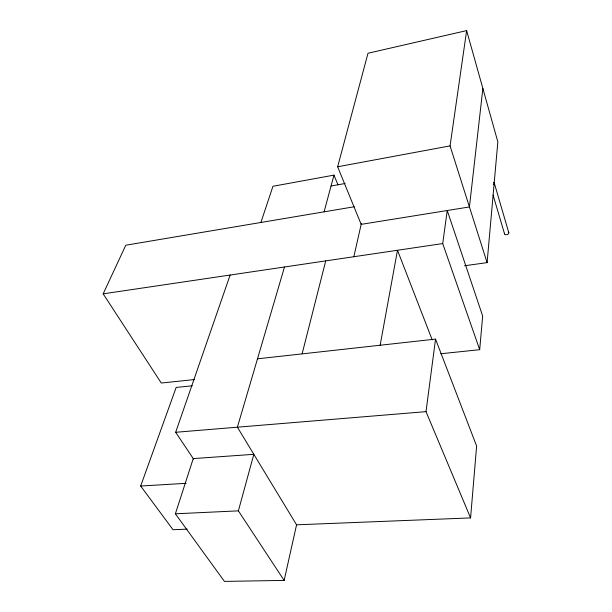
<?xml version="1.0" encoding="UTF-8"?>
<svg xmlns="http://www.w3.org/2000/svg" width="612" height="612" viewBox="0 0 612 612"><rect width="100%" height="100%" fill="white"/><g stroke="black" fill="none" stroke-linecap="round" stroke-linejoin="round"><path stroke-width="0.92" d="M284.496 266.993L237.387 427.199L296.56 524.813L470.582 517.913L476.618 446.049L435.537 339.102L257.491 358.823M464.523 265.753L487.098 262.64L497.847 141.892L466.642 30.6L368.003 53.252L337.648 166.785L361.164 224.352L469.435 206.948L482.868 88.48M479.686 349.682L482.669 316.052L447.242 210.513L442.713 243.568L479.686 349.682L440.747 353.759M470.582 517.913L426.013 411.647L435.537 339.102M487.098 262.64L450.065 145.886L466.642 30.6M380.151 345.237L397.486 250.262L432.202 339.882M284.144 580.413L238.382 510.859L253.827 454.326L193.247 458.587L175.376 513.797L224.436 581.4L284.144 580.413L296.56 524.813M353.843 256.726L361.386 223.372M302.114 353.881L325.722 260.888M324.1 211.828L333.968 175.124L272.952 186.278L260.896 222.47M193.629 459.145L175.667 432.286L230.135 275.04M187.165 529.158L173.012 529.717L140.668 486.035L176.157 387.442L192.26 385.797M194.562 379.547L161.285 383.036L103.168 293.837L125.789 245.221L354.287 206.749M337.648 166.785L450.065 145.886M331.038 186.017L345.137 183.501M103.168 293.837L442.713 243.568M175.667 432.286L426.013 411.647M140.668 486.035L186.14 483.312M175.376 513.797L238.382 510.859M333.968 175.124L337.985 184.816M493.088 195.113L504.563 233.914M494.205 182.812L508.809 232.744M508.266 232.116A2.203 1.346 -16.4 0 1 508.381 233.883A2.203 1.346 -16.4 0 1 505.665 234.733A2.203 1.346 -16.4 0 1 504.648 233.256M493.563 182.315A2.287 1.316 -17.3 0 1 493.303 184.495"/></g></svg>
